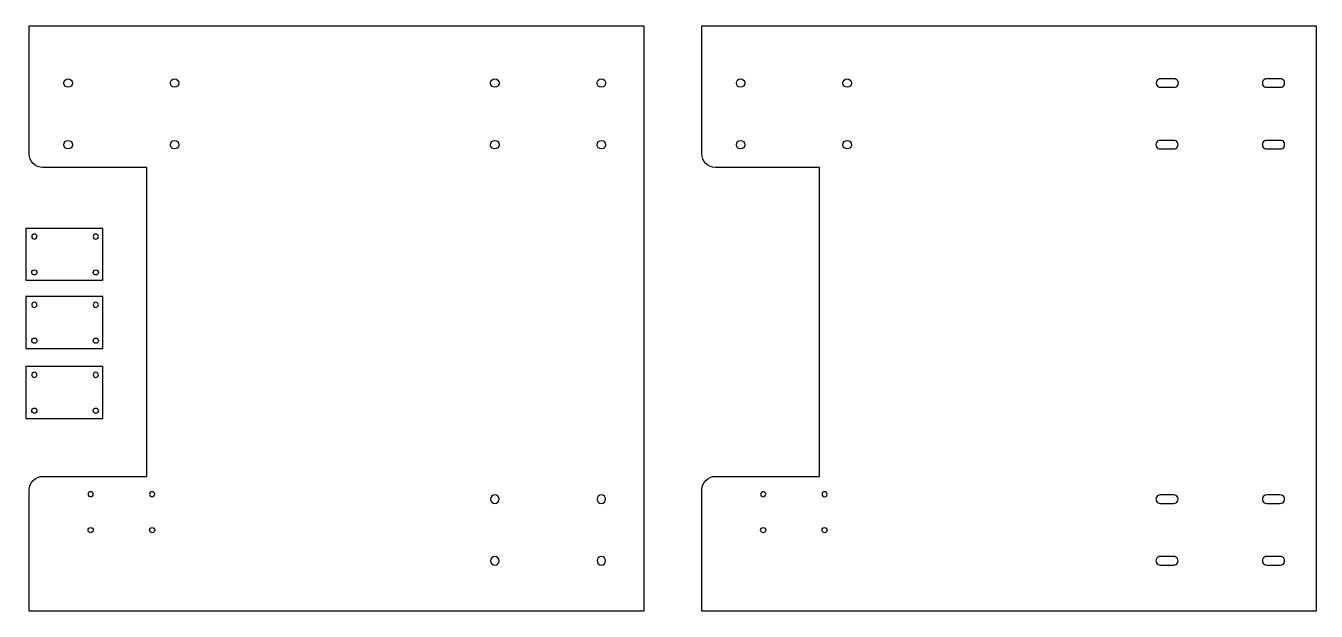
# Model space of a CAD drawing. Extents: x 667 to 1423, y -143 to 200.
import ezdxf

# ---------------------------------------------------------------- set-up
doc = ezdxf.new("R2010")
doc.units = 0
doc.layers.add('DEFAULT', color=7, linetype='CONTINUOUS')

msp = doc.modelspace()

# ---------------------------------------------------------------- linework, layer by layer
at = {"layer": 'DEFAULT'}
for p, q in [((669, 124.96, -14), (669, 200, -14)), ((669, 200, -14), (1029, 200, -14)), ((1029, 200, -14), (1029, -143, -14)), ((1063, 124.96, -14), (1063, 200, -14)), ((1063, 200, -14), (1423, 200, -14)), ((1423, 200, -14), (1423, -143, -14)), ((1339.8, 168.96, -14), (1331.8, 168.96, -14)), ((1401.99, 168.96, -14), (1393.99, 168.96, -14)), ((1331.8, 163.96, -14), (1339.8, 163.96, -14)), ((1393.99, 163.96, -14), (1401.99, 163.96, -14)), ((1339.6, 132.85, -14), (1331.6, 132.85, -14)), ((1401.99, 132.85, -14), (1393.99, 132.85, -14)), ((1331.6, 127.85, -14), (1339.6, 127.85, -14)), ((1393.99, 127.85, -14), (1401.99, 127.85, -14)), ((738, 116.96, -14), (677, 116.96, -14)), ((738, -64, -14), (738, 116.96, -14)), ((1132, 116.96, -14), (1071, 116.96, -14)), ((1132, -64, -14), (1132, 116.96, -14)), ((712.14, 81.31, -14), (667, 81.31, -14)), ((667, 81.31, -14), (667, 51, -14)), ((712.14, 51, -14), (712.14, 81.31, -14)), ((667, 51, -14), (712.14, 51, -14)), ((712.14, 41.31, -14), (667, 41.31, -14)), ((667, 41.31, -14), (667, 11, -14)), ((712.14, 11, -14), (712.14, 41.31, -14)), ((667, 11, -14), (712.14, 11, -14)), ((712.14, 0.31, -14), (667, 0.31, -14)), ((667, 0.31, -14), (667, -30, -14)), ((712.14, -30, -14), (712.14, 0.31, -14)), ((667, -30, -14), (712.14, -30, -14)), ((677, -64, -14), (738, -64, -14)), ((1071, -64, -14), (1132, -64, -14)), ((669, -143, -14), (669, -72, -14)), ((1063, -143, -14), (1063, -72, -14)), ((1339.6, -74.85, -14), (1331.6, -74.85, -14)), ((1401.99, -74.85, -14), (1393.99, -74.85, -14)), ((1331.6, -79.85, -14), (1339.6, -79.85, -14)), ((1393.99, -79.85, -14), (1401.99, -79.85, -14)), ((1339.6, -110.96, -14), (1331.6, -110.96, -14)), ((1401.99, -110.96, -14), (1393.99, -110.96, -14)), ((1331.6, -115.96, -14), (1339.6, -115.96, -14)), ((1393.99, -115.96, -14), (1401.99, -115.96, -14)), ((1029, -143, -14), (669, -143, -14)), ((1423, -143, -14), (1063, -143, -14))]:
    msp.add_line(p, q, dxfattribs=at)
for centre, radius in [((691.8, 166.46, -14), 2.5), ((754.19, 166.46, -14), 2.5), ((941.8, 166.46, -14), 2.5), ((1004.19, 166.46, -14), 2.5), ((1085.8, 166.46, -14), 2.5), ((1148.19, 166.46, -14), 2.5), ((691.8, 130.35, -14), 2.5), ((754.19, 130.35, -14), 2.5), ((941.8, 130.35, -14), 2.5), ((1004.19, 130.35, -14), 2.5), ((1085.8, 130.35, -14), 2.5), ((1148.19, 130.35, -14), 2.5), ((672, 55.5, -14), 1.5), ((708, 55.5, -14), 1.5), ((672, 15.5, -14), 1.5), ((708, 15.5, -14), 1.5), ((672, -25.5, -14), 1.5), ((708, -25.5, -14), 1.5), ((705, -95.5, -14), 1.5), ((741, -95.5, -14), 1.5), ((1099, -95.5, -14), 1.5), ((1135, -95.5, -14), 1.5)]:
    msp.add_circle(centre, radius, dxfattribs=at)
at = {"layer": 'DEFAULT', "extrusion": (0, 0, -1)}
for centre, radius in [((-672, 76.5, 14), 1.5), ((-708, 76.5, 14), 1.5), ((-672, 36.5, 14), 1.5), ((-708, 36.5, 14), 1.5), ((-672, -4.5, 14), 1.5), ((-708, -4.5, 14), 1.5), ((-705, -74.5, 14), 1.5), ((-741, -74.5, 14), 1.5), ((-941.8, -77.35, 14), 2.5), ((-1004.19, -77.35, 14), 2.5), ((-1099, -74.5, 14), 1.5), ((-1135, -74.5, 14), 1.5), ((-941.8, -113.46, 14), 2.5), ((-1004.19, -113.46, 14), 2.5)]:
    msp.add_circle(centre, radius, dxfattribs=at)
at = {"layer": 'DEFAULT'}
for centre, start, end in [((1331.8, 166.46, -14), 89.99999, 270), ((1339.8, 166.46, -14), 270, 90.00004), ((1393.99, 166.46, -14), 89.99999, 270), ((1401.99, 166.46, -14), 270, 90.00004), ((1331.6, 130.35, -14), 89.99999, 270), ((1339.6, 130.35, -14), 270, 90.00004), ((1393.99, 130.35, -14), 89.99999, 270), ((1401.99, 130.35, -14), 270, 90.00004), ((1331.6, -77.35, -14), 89.99999, 270), ((1339.6, -77.35, -14), 270, 90.00004), ((1393.99, -77.35, -14), 89.99999, 270), ((1401.99, -77.35, -14), 270, 90.00004), ((1331.6, -113.46, -14), 89.99999, 270), ((1339.6, -113.46, -14), 270, 90.00004), ((1393.99, -113.46, -14), 89.99999, 270), ((1401.99, -113.46, -14), 270, 90.00004)]:
    msp.add_arc(centre, 2.5, start, end, dxfattribs=at)
at = {"layer": 'DEFAULT', "extrusion": (0, 0, -1)}
for centre, start, end in [((-677, 124.96, 14), 270, 0), ((-1071, 124.96, 14), 270, 0), ((-677, -72, 14), 360, 90), ((-1071, -72, 14), 360, 90)]:
    msp.add_arc(centre, 8, start, end, dxfattribs=at)

doc.saveas('drawing.dxf')
